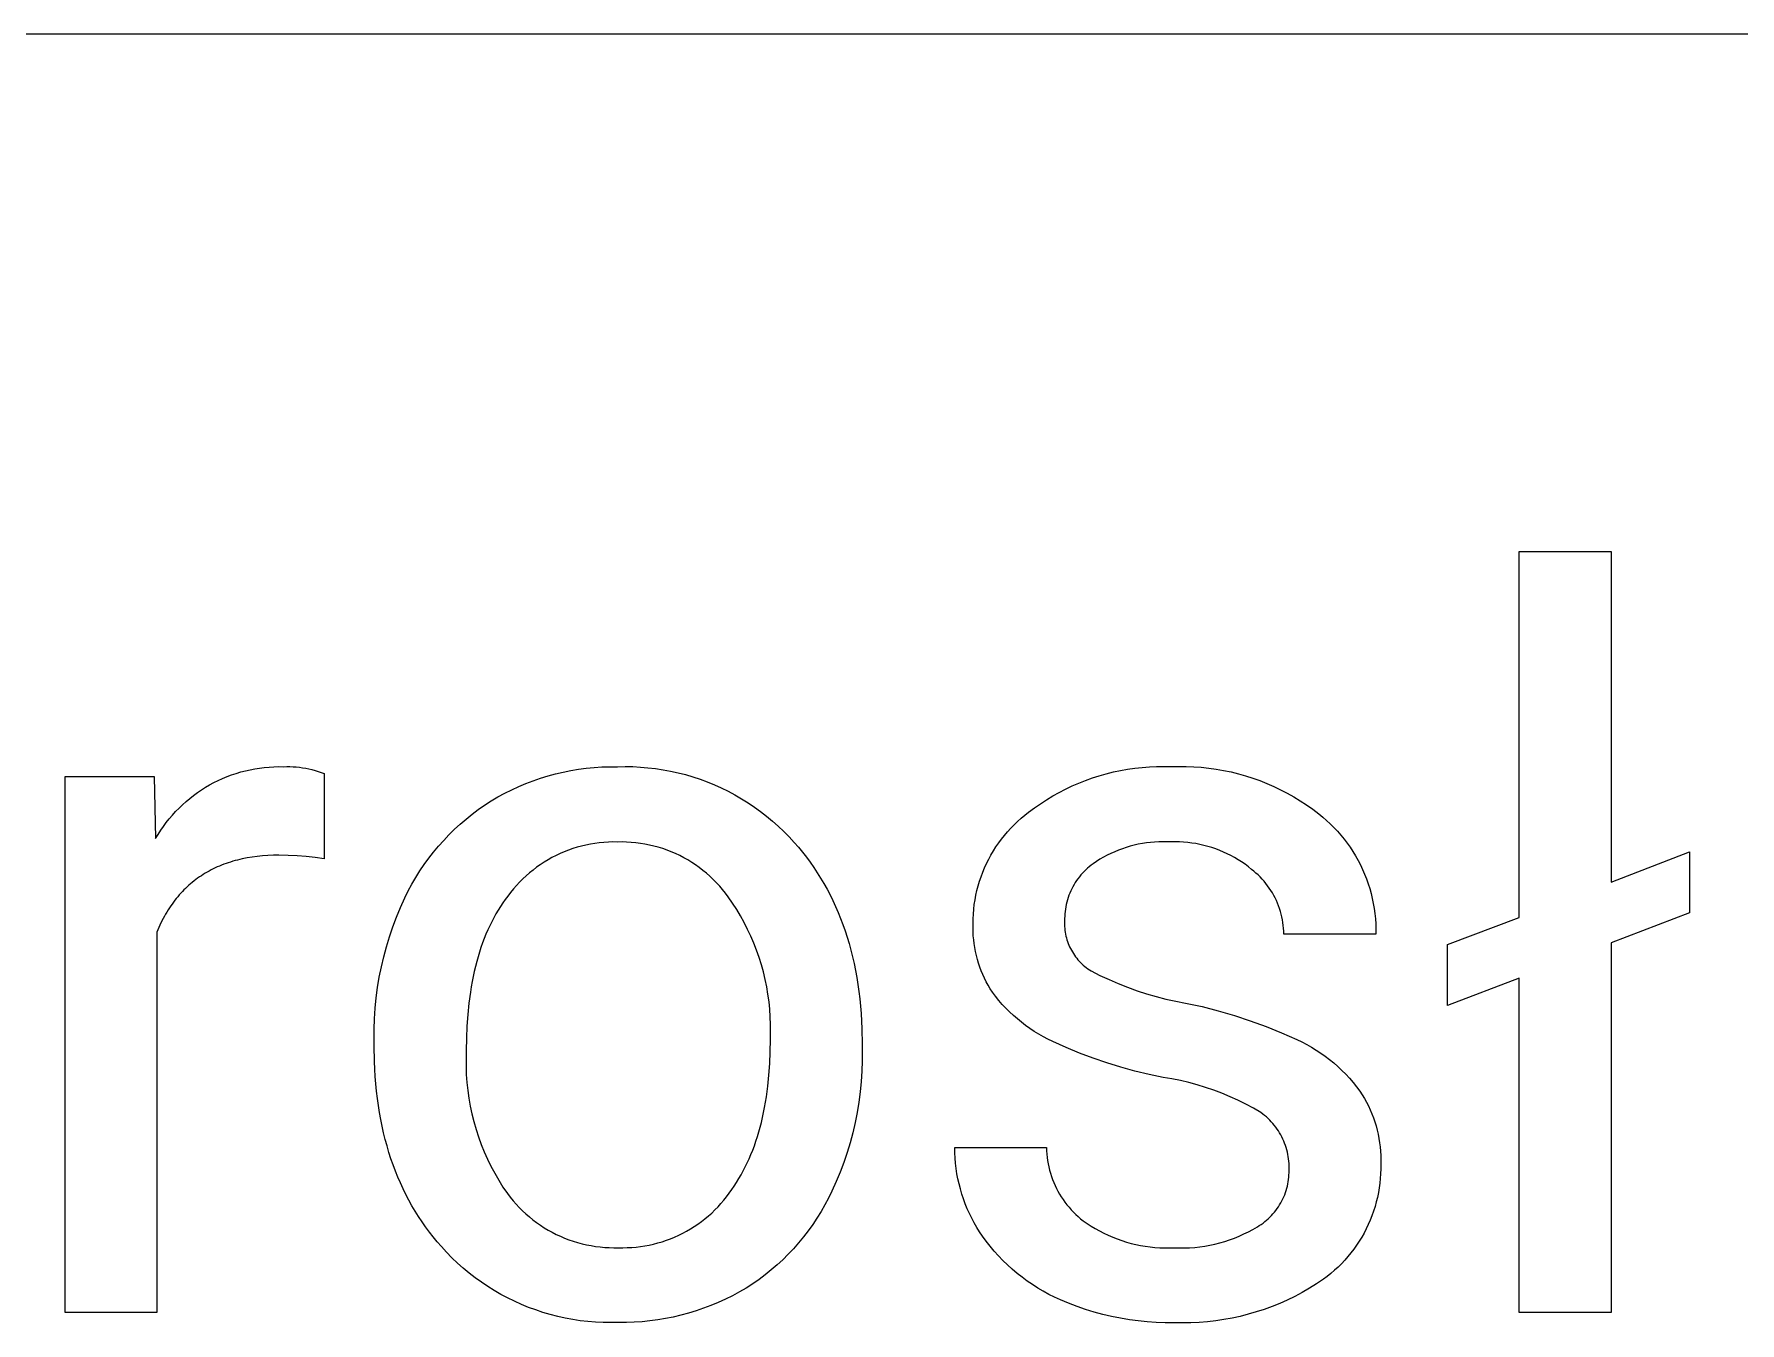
# Model space of a CAD drawing. Header units: millimetres. Extents: x -962 to 3068, y -237 to 2578.
# Drawn here: x 2042.8 to 2133.1, y 145 to 213.2 of the extents above; entities that cross this region are included whole.
import ezdxf

# ---------------------------------------------------------------- set-up
doc = ezdxf.new("R2010")
doc.units = ezdxf.units.MM
doc.header["$MEASUREMENT"] = 0
doc.layers.add('Domyślny', color=7, linetype='Continuous', true_color=0x000000)

msp = doc.modelspace()

# ---------------------------------------------------------------- linework, layer by layer
at = {"layer": 'Domyślny', "color": 18, "lineweight": 15, "true_color": 0x000000}
for p, q in [((3063.983, 213.221), (1544.746, 213.221)), ((2121.387, 166.494), (2121.387, 185.847)), ((2121.387, 185.847), (2126.258, 185.847)), ((2126.258, 185.847), (2126.258, 168.36)), ((2053.746, 174.184), (2053.993, 174.249)), ((2053.993, 174.249), (2054.241, 174.305)), ((2054.241, 174.305), (2054.491, 174.354)), ((2054.491, 174.354), (2054.743, 174.393)), ((2054.743, 174.393), (2054.995, 174.424)), ((2054.995, 174.424), (2055.249, 174.447)), ((2055.249, 174.447), (2055.503, 174.461)), ((2055.503, 174.461), (2055.758, 174.466)), ((2055.758, 174.466), (2056.012, 174.463)), ((2056.012, 174.463), (2056.181, 174.469)), ((2056.181, 174.469), (2056.35, 174.469)), ((2056.35, 174.469), (2056.519, 174.464)), ((2056.519, 174.464), (2056.687, 174.452)), ((2056.687, 174.452), (2056.855, 174.435)), ((2056.855, 174.435), (2057.023, 174.413)), ((2057.023, 174.413), (2057.189, 174.385)), ((2057.189, 174.385), (2057.354, 174.351)), ((2057.354, 174.351), (2057.519, 174.312)), ((2057.519, 174.312), (2057.682, 174.267)), ((2057.682, 174.267), (2057.843, 174.217)), ((2057.843, 174.217), (2058.002, 174.162)), ((2070.813, 174.181), (2071.217, 174.263)), ((2071.217, 174.263), (2071.625, 174.33)), ((2071.625, 174.33), (2072.034, 174.385)), ((2072.034, 174.385), (2072.445, 174.425)), ((2072.445, 174.425), (2072.857, 174.452)), ((2072.857, 174.452), (2073.269, 174.465)), ((2073.269, 174.465), (2073.682, 174.465)), ((2073.682, 174.465), (2074.086, 174.472)), ((2074.086, 174.472), (2074.491, 174.466)), ((2074.491, 174.466), (2074.895, 174.447)), ((2074.895, 174.447), (2075.298, 174.413)), ((2075.298, 174.413), (2075.7, 174.366)), ((2075.7, 174.366), (2076.099, 174.306)), ((2076.099, 174.306), (2076.497, 174.231)), ((2076.497, 174.231), (2076.892, 174.144)), ((2099.923, 174.185), (2100.299, 174.265)), ((2100.299, 174.265), (2100.678, 174.333)), ((2100.678, 174.333), (2101.059, 174.387)), ((2101.059, 174.387), (2101.442, 174.429)), ((2101.442, 174.429), (2101.826, 174.459)), ((2101.826, 174.459), (2102.211, 174.475)), ((2102.211, 174.475), (2102.596, 174.478)), ((2102.596, 174.478), (2102.98, 174.469)), ((2102.98, 174.469), (2103.379, 174.48)), ((2103.379, 174.48), (2103.778, 174.478)), ((2103.778, 174.478), (2104.176, 174.463)), ((2104.176, 174.463), (2104.574, 174.434)), ((2104.574, 174.434), (2104.971, 174.392)), ((2104.971, 174.392), (2105.366, 174.336)), ((2105.366, 174.336), (2105.758, 174.267)), ((2105.758, 174.267), (2106.149, 174.185)), ((2044.457, 145.582), (2044.457, 173.94)), ((2044.457, 173.94), (2049.168, 173.94)), ((2049.168, 173.94), (2049.248, 170.665)), ((2051.668, 173.238), (2051.884, 173.374)), ((2051.884, 173.374), (2052.104, 173.502)), ((2052.104, 173.502), (2052.328, 173.623)), ((2052.328, 173.623), (2052.556, 173.737)), ((2052.556, 173.737), (2052.788, 173.842)), ((2052.788, 173.842), (2053.023, 173.94)), ((2053.023, 173.94), (2053.261, 174.029)), ((2053.261, 174.029), (2053.503, 174.111)), ((2053.503, 174.111), (2053.746, 174.184)), ((2058.002, 174.162), (2058.16, 174.101)), ((2058.16, 174.101), (2058.16, 169.592)), ((2068.086, 173.244), (2068.461, 173.416)), ((2068.461, 173.416), (2068.842, 173.576)), ((2068.842, 173.576), (2069.228, 173.723)), ((2069.228, 173.723), (2069.618, 173.857)), ((2069.618, 173.857), (2070.013, 173.979)), ((2070.013, 173.979), (2070.411, 174.087)), ((2070.411, 174.087), (2070.813, 174.181)), ((2076.892, 174.144), (2077.284, 174.043)), ((2077.284, 174.043), (2077.672, 173.928)), ((2077.672, 173.928), (2078.055, 173.801)), ((2078.055, 173.801), (2078.435, 173.661)), ((2078.435, 173.661), (2078.809, 173.508)), ((2078.809, 173.508), (2079.178, 173.342)), ((2079.178, 173.342), (2079.541, 173.164)), ((2097.391, 173.28), (2097.739, 173.445)), ((2097.739, 173.445), (2098.092, 173.599)), ((2098.092, 173.599), (2098.45, 173.74)), ((2098.45, 173.74), (2098.812, 173.87)), ((2098.812, 173.87), (2099.179, 173.987)), ((2099.179, 173.987), (2099.549, 174.093)), ((2099.549, 174.093), (2099.923, 174.185)), ((2106.149, 174.185), (2106.536, 174.09)), ((2106.536, 174.09), (2106.92, 173.981)), ((2106.92, 173.981), (2107.299, 173.86)), ((2107.299, 173.86), (2107.675, 173.726)), ((2107.675, 173.726), (2108.046, 173.579)), ((2108.046, 173.579), (2108.411, 173.419)), ((2108.411, 173.419), (2108.771, 173.248)), ((2050.483, 172.278), (2050.667, 172.455)), ((2050.667, 172.455), (2050.856, 172.625)), ((2050.856, 172.625), (2051.051, 172.788)), ((2051.051, 172.788), (2051.252, 172.945)), ((2051.252, 172.945), (2051.458, 173.095)), ((2051.458, 173.095), (2051.668, 173.238)), ((2066.32, 172.196), (2066.655, 172.43)), ((2066.655, 172.43), (2066.999, 172.653)), ((2066.999, 172.653), (2067.355, 172.862)), ((2067.355, 172.862), (2067.717, 173.059)), ((2067.717, 173.059), (2068.086, 173.244)), ((2079.541, 173.164), (2079.898, 172.973)), ((2079.898, 172.973), (2080.248, 172.771)), ((2080.248, 172.771), (2080.591, 172.557)), ((2080.591, 172.557), (2080.927, 172.331)), ((2095.746, 172.284), (2096.061, 172.505)), ((2096.061, 172.505), (2096.384, 172.715)), ((2096.384, 172.715), (2096.713, 172.915)), ((2096.713, 172.915), (2097.049, 173.103)), ((2097.049, 173.103), (2097.391, 173.28)), ((2108.771, 173.248), (2109.125, 173.064)), ((2109.125, 173.064), (2109.473, 172.869)), ((2109.473, 172.869), (2109.814, 172.661)), ((2109.814, 172.661), (2110.147, 172.443)), ((2110.147, 172.443), (2110.473, 172.213)), ((2049.66, 171.309), (2049.811, 171.514)), ((2049.811, 171.514), (2049.969, 171.713)), ((2049.969, 171.713), (2050.134, 171.907)), ((2050.134, 171.907), (2050.305, 172.096)), ((2050.305, 172.096), (2050.483, 172.278)), ((2065.363, 171.428), (2065.673, 171.695)), ((2065.673, 171.695), (2065.992, 171.951)), ((2065.992, 171.951), (2066.32, 172.196)), ((2080.927, 172.331), (2081.255, 172.094)), ((2081.255, 172.094), (2081.574, 171.846)), ((2081.574, 171.846), (2081.885, 171.587)), ((2081.885, 171.587), (2082.187, 171.318)), ((2094.672, 171.393), (2094.855, 171.568)), ((2094.855, 171.568), (2095.044, 171.736)), ((2095.044, 171.736), (2095.238, 171.898)), ((2095.238, 171.898), (2095.438, 172.053)), ((2095.438, 172.053), (2095.746, 172.284)), ((2110.473, 172.213), (2110.791, 171.972)), ((2110.791, 171.972), (2111.001, 171.802)), ((2111.001, 171.802), (2111.205, 171.624)), ((2111.205, 171.624), (2111.402, 171.44)), ((2049.248, 170.665), (2049.378, 170.884)), ((2049.378, 170.884), (2049.515, 171.099)), ((2049.515, 171.099), (2049.66, 171.309)), ((2064.487, 170.568), (2064.769, 170.864)), ((2064.769, 170.864), (2065.061, 171.151)), ((2065.061, 171.151), (2065.363, 171.428)), ((2082.187, 171.318), (2082.48, 171.039)), ((2082.48, 171.039), (2082.763, 170.75)), ((2082.763, 170.75), (2083.036, 170.452)), ((2093.854, 170.431), (2094.004, 170.635)), ((2094.004, 170.635), (2094.161, 170.833)), ((2094.161, 170.833), (2094.325, 171.025)), ((2094.325, 171.025), (2094.495, 171.212)), ((2094.495, 171.212), (2094.672, 171.393)), ((2111.402, 171.44), (2111.594, 171.249)), ((2111.594, 171.249), (2111.778, 171.051)), ((2111.778, 171.051), (2111.956, 170.848)), ((2111.956, 170.848), (2112.126, 170.638)), ((2112.126, 170.638), (2112.29, 170.423)), ((2054.626, 169.716), (2054.355, 169.68)), ((2054.903, 169.744), (2054.626, 169.716)), ((2055.186, 169.764), (2054.903, 169.744)), ((2055.476, 169.776), (2055.186, 169.764)), ((2055.771, 169.78), (2055.476, 169.776)), ((2056.251, 169.773), (2055.771, 169.78)), ((2056.73, 169.751), (2056.251, 169.773)), ((2057.208, 169.713), (2056.73, 169.751)), ((2057.685, 169.66), (2057.208, 169.713)), ((2063.703, 169.624), (2063.954, 169.948)), ((2063.954, 169.948), (2064.215, 170.262)), ((2064.215, 170.262), (2064.487, 170.568)), ((2070.431, 169.764), (2070.217, 169.654)), ((2070.648, 169.866), (2070.431, 169.764)), ((2070.868, 169.961), (2070.648, 169.866)), ((2071.092, 170.049), (2070.868, 169.961)), ((2071.319, 170.128), (2071.092, 170.049)), ((2071.548, 170.2), (2071.319, 170.128)), ((2071.779, 170.263), (2071.548, 170.2)), ((2072.013, 170.319), (2071.779, 170.263)), ((2072.248, 170.366), (2072.013, 170.319)), ((2072.485, 170.406), (2072.248, 170.366)), ((2072.723, 170.437), (2072.485, 170.406)), ((2072.962, 170.46), (2072.723, 170.437)), ((2073.202, 170.474), (2072.962, 170.46)), ((2073.442, 170.481), (2073.202, 170.474)), ((2073.682, 170.479), (2073.442, 170.481)), ((2073.925, 170.482), (2073.682, 170.479)), ((2074.168, 170.476), (2073.925, 170.482)), ((2074.411, 170.462), (2074.168, 170.476)), ((2074.653, 170.439), (2074.411, 170.462)), ((2074.894, 170.408), (2074.653, 170.439)), ((2075.134, 170.369), (2074.894, 170.408)), ((2075.373, 170.321), (2075.134, 170.369)), ((2075.609, 170.265), (2075.373, 170.321)), ((2075.844, 170.201), (2075.609, 170.265)), ((2076.076, 170.129), (2075.844, 170.201)), ((2076.306, 170.048), (2076.076, 170.129)), ((2076.532, 169.96), (2076.306, 170.048)), ((2076.756, 169.864), (2076.532, 169.96)), ((2076.975, 169.76), (2076.756, 169.864)), ((2077.192, 169.648), (2076.975, 169.76)), ((2083.036, 170.452), (2083.257, 170.199)), ((2083.257, 170.199), (2083.47, 169.941)), ((2083.47, 169.941), (2083.677, 169.677)), ((2093.327, 169.569), (2093.447, 169.791)), ((2093.447, 169.791), (2093.575, 170.009)), ((2093.575, 170.009), (2093.711, 170.222)), ((2093.711, 170.222), (2093.854, 170.431)), ((2099.596, 169.778), (2099.403, 169.675)), ((2099.793, 169.874), (2099.596, 169.778)), ((2099.992, 169.964), (2099.793, 169.874)), ((2100.194, 170.047), (2099.992, 169.964)), ((2100.399, 170.123), (2100.194, 170.047)), ((2100.607, 170.193), (2100.399, 170.123)), ((2100.816, 170.255), (2100.607, 170.193)), ((2101.028, 170.31), (2100.816, 170.255)), ((2101.241, 170.358), (2101.028, 170.31)), ((2101.456, 170.399), (2101.241, 170.358)), ((2101.672, 170.433), (2101.456, 170.399)), ((2101.889, 170.46), (2101.672, 170.433)), ((2102.107, 170.479), (2101.889, 170.46)), ((2102.325, 170.491), (2102.107, 170.479)), ((2102.543, 170.496), (2102.325, 170.491)), ((2102.762, 170.493), (2102.543, 170.496)), ((2102.98, 170.483), (2102.762, 170.493)), ((2103.199, 170.487), (2102.98, 170.483)), ((2103.418, 170.483), (2103.199, 170.487)), ((2103.637, 170.472), (2103.418, 170.483)), ((2103.855, 170.453), (2103.637, 170.472)), ((2104.072, 170.427), (2103.855, 170.453)), ((2104.288, 170.393), (2104.072, 170.427)), ((2104.503, 170.352), (2104.288, 170.393)), ((2104.716, 170.303), (2104.503, 170.352)), ((2104.928, 170.247), (2104.716, 170.303)), ((2105.137, 170.184), (2104.928, 170.247)), ((2105.344, 170.113), (2105.137, 170.184)), ((2105.549, 170.035), (2105.344, 170.113)), ((2105.75, 169.951), (2105.549, 170.035)), ((2105.949, 169.859), (2105.75, 169.951)), ((2106.145, 169.761), (2105.949, 169.859)), ((2106.336, 169.655), (2106.145, 169.761)), ((2112.29, 170.423), (2112.446, 170.202)), ((2112.446, 170.202), (2112.594, 169.976)), ((2112.594, 169.976), (2112.734, 169.745)), ((2112.734, 169.745), (2112.867, 169.509)), ((2126.258, 168.36), (2130.405, 169.957)), ((2130.405, 169.957), (2130.405, 166.736)), ((2051.868, 168.825), (2051.767, 168.763)), ((2051.972, 168.886), (2051.868, 168.825)), ((2052.077, 168.945), (2051.972, 168.886)), ((2052.183, 169.001), (2052.077, 168.945)), ((2052.291, 169.056), (2052.183, 169.001)), ((2052.4, 169.108), (2052.291, 169.056)), ((2052.511, 169.159), (2052.4, 169.108)), ((2052.624, 169.208), (2052.511, 169.159)), ((2052.738, 169.254), (2052.624, 169.208)), ((2052.853, 169.299), (2052.738, 169.254)), ((2052.97, 169.342), (2052.853, 169.299)), ((2053.088, 169.382), (2052.97, 169.342)), ((2053.208, 169.421), (2053.088, 169.382)), ((2053.33, 169.458), (2053.208, 169.421)), ((2053.452, 169.493), (2053.33, 169.458)), ((2053.577, 169.525), (2053.452, 169.493)), ((2053.703, 169.556), (2053.577, 169.525)), ((2053.83, 169.585), (2053.703, 169.556)), ((2054.089, 169.637), (2053.83, 169.585)), ((2054.355, 169.68), (2054.089, 169.637)), ((2058.16, 169.592), (2057.685, 169.66)), ((2063.016, 168.607), (2063.234, 168.954)), ((2063.234, 168.954), (2063.463, 169.293)), ((2063.463, 169.293), (2063.703, 169.624)), ((2069.027, 168.847), (2068.846, 168.689)), ((2069.214, 168.998), (2069.027, 168.847)), ((2069.405, 169.143), (2069.214, 168.998)), ((2069.601, 169.281), (2069.405, 169.143)), ((2069.802, 169.413), (2069.601, 169.281)), ((2070.008, 169.537), (2069.802, 169.413)), ((2070.217, 169.654), (2070.008, 169.537)), ((2077.404, 169.529), (2077.192, 169.648)), ((2077.611, 169.403), (2077.404, 169.529)), ((2077.815, 169.269), (2077.611, 169.403)), ((2078.013, 169.129), (2077.815, 169.269)), ((2078.207, 168.981), (2078.013, 169.129)), ((2078.395, 168.827), (2078.207, 168.981)), ((2078.578, 168.667), (2078.395, 168.827)), ((2083.677, 169.677), (2083.877, 169.409)), ((2083.877, 169.409), (2084.069, 169.135)), ((2084.069, 169.135), (2084.255, 168.856)), ((2084.255, 168.856), (2084.434, 168.572)), ((2092.923, 168.642), (2093.012, 168.879)), ((2093.012, 168.879), (2093.109, 169.112)), ((2093.109, 169.112), (2093.214, 169.342)), ((2093.214, 169.342), (2093.327, 169.569)), ((2098.287, 168.829), (2098.204, 168.735)), ((2098.373, 168.92), (2098.287, 168.829)), ((2098.462, 169.008), (2098.373, 168.92)), ((2098.554, 169.093), (2098.462, 169.008)), ((2098.649, 169.175), (2098.554, 169.093)), ((2098.747, 169.254), (2098.649, 169.175)), ((2098.847, 169.329), (2098.747, 169.254)), ((2099.029, 169.45), (2098.847, 169.329)), ((2099.214, 169.566), (2099.029, 169.45)), ((2099.403, 169.675), (2099.214, 169.566)), ((2106.524, 169.544), (2106.336, 169.655)), ((2106.709, 169.425), (2106.524, 169.544)), ((2106.888, 169.301), (2106.709, 169.425)), ((2107.064, 169.17), (2106.888, 169.301)), ((2107.235, 169.033), (2107.064, 169.17)), ((2107.354, 168.938), (2107.235, 169.033)), ((2107.469, 168.839), (2107.354, 168.938)), ((2107.581, 168.736), (2107.469, 168.839)), ((2112.867, 169.509), (2112.991, 169.269)), ((2112.991, 169.269), (2113.107, 169.025)), ((2113.107, 169.025), (2113.214, 168.777)), ((2050.745, 167.944), (2050.661, 167.857)), ((2050.83, 168.028), (2050.745, 167.944)), ((2050.917, 168.111), (2050.83, 168.028)), ((2051.006, 168.191), (2050.917, 168.111)), ((2051.095, 168.269), (2051.006, 168.191)), ((2051.187, 168.346), (2051.095, 168.269)), ((2051.28, 168.42), (2051.187, 168.346)), ((2051.374, 168.493), (2051.28, 168.42)), ((2051.47, 168.563), (2051.374, 168.493)), ((2051.567, 168.632), (2051.47, 168.563)), ((2051.666, 168.698), (2051.567, 168.632)), ((2051.767, 168.763), (2051.666, 168.698)), ((2062.436, 167.526), (2062.617, 167.893)), ((2062.617, 167.893), (2062.811, 168.253)), ((2062.811, 168.253), (2063.016, 168.607)), ((2068.18, 167.998), (2068.029, 167.812)), ((2068.338, 168.179), (2068.18, 167.998)), ((2068.501, 168.355), (2068.338, 168.179)), ((2068.671, 168.525), (2068.501, 168.355)), ((2068.846, 168.689), (2068.671, 168.525)), ((2078.755, 168.5), (2078.578, 168.667)), ((2078.926, 168.327), (2078.755, 168.5)), ((2079.091, 168.149), (2078.926, 168.327)), ((2079.249, 167.965), (2079.091, 168.149)), ((2079.401, 167.775), (2079.249, 167.965)), ((2084.434, 168.572), (2084.606, 168.283)), ((2084.606, 168.283), (2084.771, 167.988)), ((2084.771, 167.988), (2084.929, 167.689)), ((2092.65, 167.669), (2092.706, 167.915)), ((2092.706, 167.915), (2092.77, 168.16)), ((2092.77, 168.16), (2092.842, 168.402)), ((2092.842, 168.402), (2092.923, 168.642)), ((2097.669, 167.891), (2097.619, 167.776)), ((2097.723, 168.004), (2097.669, 167.891)), ((2097.78, 168.116), (2097.723, 168.004)), ((2097.842, 168.225), (2097.78, 168.116)), ((2097.907, 168.332), (2097.842, 168.225)), ((2097.976, 168.436), (2097.907, 168.332)), ((2098.049, 168.538), (2097.976, 168.436)), ((2098.125, 168.638), (2098.049, 168.538)), ((2098.204, 168.735), (2098.125, 168.638)), ((2107.69, 168.629), (2107.581, 168.736)), ((2107.794, 168.519), (2107.69, 168.629)), ((2107.895, 168.405), (2107.794, 168.519)), ((2107.991, 168.287), (2107.895, 168.405)), ((2108.084, 168.166), (2107.991, 168.287)), ((2108.172, 168.042), (2108.084, 168.166)), ((2108.256, 167.915), (2108.172, 168.042)), ((2108.335, 167.786), (2108.256, 167.915)), ((2113.214, 168.777), (2113.313, 168.525)), ((2113.313, 168.525), (2113.403, 168.27)), ((2113.403, 168.27), (2113.485, 168.012)), ((2113.485, 168.012), (2113.557, 167.752)), ((2049.975, 166.991), (2049.906, 166.885)), ((2050.045, 167.095), (2049.975, 166.991)), ((2050.117, 167.197), (2050.045, 167.095)), ((2050.19, 167.298), (2050.117, 167.197)), ((2050.265, 167.396), (2050.19, 167.298)), ((2050.341, 167.492), (2050.265, 167.396)), ((2050.419, 167.586), (2050.341, 167.492)), ((2050.498, 167.679), (2050.419, 167.586)), ((2050.579, 167.769), (2050.498, 167.679)), ((2050.661, 167.857), (2050.579, 167.769)), ((2061.994, 166.512), (2062.207, 167.023)), ((2062.207, 167.023), (2062.436, 167.526)), ((2067.492, 167.066), (2067.37, 166.872)), ((2067.619, 167.256), (2067.492, 167.066)), ((2067.749, 167.44), (2067.619, 167.256)), ((2067.884, 167.62), (2067.749, 167.44)), ((2068.029, 167.812), (2067.884, 167.62)), ((2079.547, 167.58), (2079.401, 167.775)), ((2079.774, 167.249), (2079.547, 167.58)), ((2079.991, 166.912), (2079.774, 167.249)), ((2084.929, 167.689), (2085.08, 167.384)), ((2085.08, 167.384), (2085.224, 167.074)), ((2085.224, 167.074), (2085.361, 166.758)), ((2092.536, 166.919), (2092.565, 167.17)), ((2092.565, 167.17), (2092.603, 167.42)), ((2092.603, 167.42), (2092.65, 167.669)), ((2097.405, 167.057), (2097.384, 166.933)), ((2097.43, 167.18), (2097.405, 167.057)), ((2097.46, 167.301), (2097.43, 167.18)), ((2097.493, 167.422), (2097.46, 167.301)), ((2097.531, 167.542), (2097.493, 167.422)), ((2097.573, 167.66), (2097.531, 167.542)), ((2097.619, 167.776), (2097.573, 167.66)), ((2108.41, 167.653), (2108.335, 167.786)), ((2108.48, 167.518), (2108.41, 167.653)), ((2108.546, 167.381), (2108.48, 167.518)), ((2108.607, 167.241), (2108.546, 167.381)), ((2108.662, 167.1), (2108.607, 167.241)), ((2108.713, 166.956), (2108.662, 167.1)), ((2113.557, 167.752), (2113.621, 167.489)), ((2113.621, 167.489), (2113.676, 167.225)), ((2113.676, 167.225), (2113.721, 166.958)), ((2049.526, 166.205), (2049.411, 165.963)), ((2049.646, 166.44), (2049.526, 166.205)), ((2049.709, 166.554), (2049.646, 166.44)), ((2049.773, 166.666), (2049.709, 166.554)), ((2049.839, 166.776), (2049.773, 166.666)), ((2049.906, 166.885), (2049.839, 166.776)), ((2061.799, 165.995), (2061.994, 166.512)), ((2067.028, 166.259), (2066.923, 166.045)), ((2067.138, 166.468), (2067.028, 166.259)), ((2067.252, 166.672), (2067.138, 166.468)), ((2067.37, 166.872), (2067.252, 166.672)), ((2080.196, 166.567), (2079.991, 166.912)), ((2080.39, 166.215), (2080.196, 166.567)), ((2080.571, 165.858), (2080.39, 166.215)), ((2085.361, 166.758), (2085.491, 166.438)), ((2085.491, 166.438), (2085.614, 166.112)), ((2085.614, 166.112), (2085.73, 165.782)), ((2092.496, 165.949), (2092.499, 166.161)), ((2092.499, 166.161), (2092.502, 166.414)), ((2092.502, 166.414), (2092.515, 166.667)), ((2092.515, 166.667), (2092.536, 166.919)), ((2097.344, 166.309), (2097.34, 166.208)), ((2097.34, 166.208), (2097.34, 166.106)), ((2097.34, 166.106), (2097.344, 166.005)), ((2097.347, 166.559), (2097.343, 166.434)), ((2097.343, 166.434), (2097.344, 166.309)), ((2097.355, 166.685), (2097.347, 166.559)), ((2097.367, 166.809), (2097.355, 166.685)), ((2097.384, 166.933), (2097.367, 166.809)), ((2108.759, 166.811), (2108.713, 166.956)), ((2108.8, 166.664), (2108.759, 166.811)), ((2108.835, 166.517), (2108.8, 166.664)), ((2108.866, 166.367), (2108.835, 166.517)), ((2108.891, 166.217), (2108.866, 166.367)), ((2108.911, 166.067), (2108.891, 166.217)), ((2113.721, 166.958), (2113.758, 166.69)), ((2113.758, 166.69), (2113.785, 166.421)), ((2113.785, 166.421), (2113.803, 166.152)), ((2113.803, 166.152), (2113.811, 165.881)), ((2117.602, 165.058), (2121.387, 166.494)), ((2130.405, 166.736), (2126.258, 165.139)), ((2049.411, 165.963), (2049.302, 165.713)), ((2049.302, 165.713), (2049.302, 145.582)), ((2061.459, 164.942), (2061.62, 165.471)), ((2061.62, 165.471), (2061.799, 165.995)), ((2066.633, 165.374), (2066.545, 165.14)), ((2066.726, 165.602), (2066.633, 165.374)), ((2066.822, 165.826), (2066.726, 165.602)), ((2066.923, 166.045), (2066.822, 165.826)), ((2080.741, 165.494), (2080.571, 165.858)), ((2080.899, 165.125), (2080.741, 165.494)), ((2085.73, 165.782), (2085.839, 165.446)), ((2085.839, 165.446), (2085.942, 165.104)), ((2092.501, 165.737), (2092.496, 165.949)), ((2092.512, 165.525), (2092.501, 165.737)), ((2092.531, 165.313), (2092.512, 165.525)), ((2092.557, 165.102), (2092.531, 165.313)), ((2097.344, 166.005), (2097.35, 165.904)), ((2097.35, 165.904), (2097.361, 165.804)), ((2097.361, 165.804), (2097.375, 165.703)), ((2097.375, 165.703), (2097.392, 165.603)), ((2097.392, 165.603), (2097.413, 165.504)), ((2097.413, 165.504), (2097.438, 165.406)), ((2097.438, 165.406), (2097.465, 165.309)), ((2097.465, 165.309), (2097.496, 165.212)), ((2097.496, 165.212), (2097.531, 165.117)), ((2108.926, 165.915), (2108.911, 166.067)), ((2108.935, 165.763), (2108.926, 165.915)), ((2108.939, 165.611), (2108.935, 165.763)), ((2113.811, 165.611), (2108.939, 165.611)), ((2113.811, 165.881), (2113.811, 165.611)), ((2061.19, 163.869), (2061.316, 164.408)), ((2061.316, 164.408), (2061.459, 164.942)), ((2066.306, 164.411), (2066.235, 164.158)), ((2066.382, 164.659), (2066.306, 164.411)), ((2066.461, 164.902), (2066.382, 164.659)), ((2066.545, 165.14), (2066.461, 164.902)), ((2081.044, 164.751), (2080.899, 165.125)), ((2081.176, 164.372), (2081.044, 164.751)), ((2081.296, 163.989), (2081.176, 164.372)), ((2085.942, 165.104), (2086.037, 164.758)), ((2086.037, 164.758), (2086.125, 164.406)), ((2086.125, 164.406), (2086.206, 164.05)), ((2092.59, 164.892), (2092.557, 165.102)), ((2092.63, 164.684), (2092.59, 164.892)), ((2092.677, 164.477), (2092.63, 164.684)), ((2092.731, 164.271), (2092.677, 164.477)), ((2092.792, 164.068), (2092.731, 164.271)), ((2097.531, 165.117), (2097.568, 165.023)), ((2097.568, 165.023), (2097.609, 164.93)), ((2097.609, 164.93), (2097.653, 164.839)), ((2097.653, 164.839), (2097.701, 164.75)), ((2097.701, 164.75), (2097.751, 164.662)), ((2097.751, 164.662), (2097.804, 164.576)), ((2097.804, 164.576), (2097.861, 164.492)), ((2097.861, 164.492), (2097.92, 164.41)), ((2097.92, 164.41), (2097.982, 164.33)), ((2097.982, 164.33), (2098.047, 164.252)), ((2117.602, 161.837), (2117.602, 165.058)), ((2126.258, 165.139), (2126.258, 145.585)), ((2061.082, 163.327), (2061.19, 163.869)), ((2066.048, 163.369), (2065.994, 163.097)), ((2066.106, 163.637), (2066.048, 163.369)), ((2066.169, 163.9), (2066.106, 163.637)), ((2066.235, 164.158), (2066.169, 163.9)), ((2081.403, 163.603), (2081.296, 163.989)), ((2081.497, 163.213), (2081.403, 163.603)), ((2086.206, 164.05), (2086.28, 163.688)), ((2086.28, 163.688), (2086.347, 163.32)), ((2092.86, 163.867), (2092.792, 164.068)), ((2092.935, 163.668), (2092.86, 163.867)), ((2093.016, 163.472), (2092.935, 163.668)), ((2093.104, 163.278), (2093.016, 163.472)), ((2098.047, 164.252), (2098.114, 164.176)), ((2098.114, 164.176), (2098.184, 164.103)), ((2098.184, 164.103), (2098.257, 164.032)), ((2098.257, 164.032), (2098.332, 163.964)), ((2098.332, 163.964), (2098.409, 163.899)), ((2098.409, 163.899), (2098.489, 163.836)), ((2098.489, 163.836), (2098.57, 163.776)), ((2098.57, 163.776), (2098.654, 163.719)), ((2098.654, 163.719), (2098.74, 163.665)), ((2098.74, 163.665), (2099.213, 163.425)), ((2099.213, 163.425), (2099.694, 163.199)), ((2060.919, 162.232), (2060.992, 162.781)), ((2060.992, 162.781), (2061.082, 163.327)), ((2065.899, 162.537), (2065.822, 161.958)), ((2065.944, 162.82), (2065.899, 162.537)), ((2065.994, 163.097), (2065.944, 162.82)), ((2081.578, 162.82), (2081.497, 163.213)), ((2081.646, 162.424), (2081.578, 162.82)), ((2086.347, 163.32), (2086.407, 162.948)), ((2086.407, 162.948), (2086.46, 162.571)), ((2086.46, 162.571), (2086.506, 162.188)), ((2093.198, 163.088), (2093.104, 163.278)), ((2093.299, 162.901), (2093.198, 163.088)), ((2093.406, 162.718), (2093.299, 162.901)), ((2093.519, 162.538), (2093.406, 162.718)), ((2093.688, 162.317), (2093.519, 162.538)), ((2099.694, 163.199), (2100.181, 162.989)), ((2100.181, 162.989), (2100.675, 162.794)), ((2100.675, 162.794), (2101.175, 162.615)), ((2101.175, 162.615), (2101.68, 162.452)), ((2121.387, 163.273), (2117.602, 161.837)), ((2121.387, 145.585), (2121.387, 163.273)), ((2060.829, 161.13), (2060.865, 161.682)), ((2060.865, 161.682), (2060.919, 162.232)), ((2065.822, 161.958), (2065.761, 161.36)), ((2081.701, 162.027), (2081.646, 162.424)), ((2081.742, 161.628), (2081.701, 162.027)), ((2081.77, 161.227), (2081.742, 161.628)), ((2086.506, 162.188), (2086.544, 161.8)), ((2086.544, 161.8), (2086.576, 161.407)), ((2093.864, 162.101), (2093.688, 162.317)), ((2094.047, 161.892), (2093.864, 162.101)), ((2094.237, 161.689), (2094.047, 161.892)), ((2094.433, 161.492), (2094.237, 161.689)), ((2101.68, 162.452), (2102.191, 162.305)), ((2102.191, 162.305), (2102.705, 162.174)), ((2102.705, 162.174), (2103.224, 162.059)), ((2103.224, 162.059), (2103.745, 161.961)), ((2103.745, 161.961), (2104.612, 161.769)), ((2104.612, 161.769), (2105.472, 161.549)), ((2060.811, 160.577), (2060.829, 161.13)), ((2065.718, 160.742), (2065.692, 160.104)), ((2065.761, 161.36), (2065.718, 160.742)), ((2081.785, 160.826), (2081.77, 161.227)), ((2081.787, 160.425), (2081.785, 160.826)), ((2086.576, 161.407), (2086.601, 161.009)), ((2086.601, 161.009), (2086.619, 160.605)), ((2094.636, 161.302), (2094.433, 161.492)), ((2094.845, 161.118), (2094.636, 161.302)), ((2095.06, 160.942), (2094.845, 161.118)), ((2095.281, 160.773), (2095.06, 160.942)), ((2095.508, 160.611), (2095.281, 160.773)), ((2105.472, 161.549), (2106.324, 161.3)), ((2106.324, 161.3), (2107.168, 161.024)), ((2107.168, 161.024), (2108.002, 160.719)), ((2108.002, 160.719), (2108.825, 160.387)), ((2060.812, 160.024), (2060.811, 160.577)), ((2060.812, 159.689), (2060.812, 160.024)), ((2065.692, 160.104), (2065.683, 159.447)), ((2081.766, 159.381), (2081.775, 160.024)), ((2081.775, 160.024), (2081.787, 160.425)), ((2086.619, 160.605), (2086.633, 159.783)), ((2086.633, 159.783), (2086.633, 159.447)), ((2095.739, 160.457), (2095.508, 160.611)), ((2095.976, 160.311), (2095.739, 160.457)), ((2096.217, 160.173), (2095.976, 160.311)), ((2096.463, 160.043), (2096.217, 160.173)), ((2096.713, 159.921), (2096.463, 160.043)), ((2097.416, 159.604), (2096.713, 159.921)), ((2108.825, 160.387), (2109.637, 160.028)), ((2109.637, 160.028), (2109.899, 159.903)), ((2109.899, 159.903), (2110.156, 159.77)), ((2110.156, 159.77), (2110.409, 159.627)), ((2060.825, 158.871), (2060.812, 159.689)), ((2060.843, 158.47), (2060.825, 158.871)), ((2065.683, 159.447), (2065.669, 159.025)), ((2065.669, 159.025), (2065.67, 158.603)), ((2081.741, 158.757), (2081.766, 159.381)), ((2086.633, 158.899), (2086.615, 158.351)), ((2086.633, 159.447), (2086.633, 158.899)), ((2098.128, 159.309), (2097.416, 159.604)), ((2098.849, 159.038), (2098.128, 159.309)), ((2099.579, 158.789), (2098.849, 159.038)), ((2110.409, 159.627), (2110.656, 159.476)), ((2110.656, 159.476), (2110.898, 159.316)), ((2110.898, 159.316), (2111.134, 159.149)), ((2111.134, 159.149), (2111.365, 158.973)), ((2111.365, 158.973), (2111.589, 158.789)), ((2060.867, 158.074), (2060.843, 158.47)), ((2060.898, 157.684), (2060.867, 158.074)), ((2065.67, 158.603), (2065.686, 158.181)), ((2065.686, 158.181), (2065.716, 157.76)), ((2081.639, 157.563), (2081.698, 158.151)), ((2081.698, 158.151), (2081.741, 158.757)), ((2086.615, 158.351), (2086.579, 157.804)), ((2100.316, 158.563), (2099.579, 158.789)), ((2101.06, 158.361), (2100.316, 158.563)), ((2101.809, 158.183), (2101.06, 158.361)), ((2102.564, 158.028), (2101.809, 158.183)), ((2103.019, 157.951), (2102.564, 158.028)), ((2103.47, 157.859), (2103.019, 157.951)), ((2111.589, 158.789), (2111.807, 158.598)), ((2111.807, 158.598), (2112.019, 158.399)), ((2112.019, 158.399), (2112.223, 158.193)), ((2112.223, 158.193), (2112.42, 157.981)), ((2112.42, 157.981), (2112.609, 157.761)), ((2060.936, 157.298), (2060.898, 157.684)), ((2060.981, 156.918), (2060.936, 157.298)), ((2065.716, 157.76), (2065.761, 157.341)), ((2065.761, 157.341), (2065.82, 156.923)), ((2081.562, 156.993), (2081.639, 157.563)), ((2086.525, 157.258), (2086.453, 156.715)), ((2086.579, 157.804), (2086.525, 157.258)), ((2103.918, 157.753), (2103.47, 157.859)), ((2104.363, 157.632), (2103.918, 157.753)), ((2104.803, 157.497), (2104.363, 157.632)), ((2105.239, 157.347), (2104.803, 157.497)), ((2105.669, 157.184), (2105.239, 157.347)), ((2106.095, 157.007), (2105.669, 157.184)), ((2112.609, 157.761), (2112.791, 157.536)), ((2112.791, 157.536), (2112.965, 157.304)), ((2112.965, 157.304), (2113.088, 157.113)), ((2113.088, 157.113), (2113.205, 156.918)), ((2061.033, 156.543), (2060.981, 156.918)), ((2061.092, 156.173), (2061.033, 156.543)), ((2061.158, 155.808), (2061.092, 156.173)), ((2065.82, 156.923), (2065.894, 156.507)), ((2065.894, 156.507), (2065.982, 156.094)), ((2081.358, 155.907), (2081.416, 156.171)), ((2081.416, 156.171), (2081.469, 156.441)), ((2081.469, 156.441), (2081.518, 156.714)), ((2081.518, 156.714), (2081.562, 156.993)), ((2086.364, 156.174), (2086.256, 155.637)), ((2086.453, 156.715), (2086.364, 156.174)), ((2106.514, 156.816), (2106.095, 157.007)), ((2106.927, 156.611), (2106.514, 156.816)), ((2107.333, 156.394), (2106.927, 156.611)), ((2107.731, 156.163), (2107.333, 156.394)), ((2107.829, 156.09), (2107.731, 156.163)), ((2113.205, 156.918), (2113.314, 156.719)), ((2113.314, 156.719), (2113.416, 156.517)), ((2113.416, 156.517), (2113.512, 156.311)), ((2113.512, 156.311), (2113.6, 156.102)), ((2061.231, 155.448), (2061.158, 155.808)), ((2061.311, 155.094), (2061.231, 155.448)), ((2065.982, 156.094), (2066.084, 155.685)), ((2066.084, 155.685), (2066.201, 155.279)), ((2066.201, 155.279), (2066.331, 154.878)), ((2081.161, 155.139), (2081.231, 155.391)), ((2081.231, 155.391), (2081.297, 155.646)), ((2081.297, 155.646), (2081.358, 155.907)), ((2086.256, 155.637), (2086.132, 155.103)), ((2107.925, 156.014), (2107.829, 156.09)), ((2108.018, 155.934), (2107.925, 156.014)), ((2108.108, 155.851), (2108.018, 155.934)), ((2108.195, 155.766), (2108.108, 155.851)), ((2108.279, 155.677), (2108.195, 155.766)), ((2108.361, 155.586), (2108.279, 155.677)), ((2108.439, 155.492), (2108.361, 155.586)), ((2108.513, 155.395), (2108.439, 155.492)), ((2108.585, 155.295), (2108.513, 155.395)), ((2108.653, 155.194), (2108.585, 155.295)), ((2113.6, 156.102), (2113.681, 155.89)), ((2113.681, 155.89), (2113.754, 155.675)), ((2113.754, 155.675), (2113.82, 155.458)), ((2113.82, 155.458), (2113.878, 155.239)), ((2061.397, 154.744), (2061.311, 155.094)), ((2061.491, 154.4), (2061.397, 154.744)), ((2061.592, 154.061), (2061.491, 154.4)), ((2066.331, 154.878), (2066.475, 154.481)), ((2066.475, 154.481), (2066.634, 154.09)), ((2080.838, 154.179), (2080.925, 154.412)), ((2080.925, 154.412), (2081.008, 154.65)), ((2081.008, 154.65), (2081.087, 154.893)), ((2081.087, 154.893), (2081.161, 155.139)), ((2085.989, 154.573), (2085.83, 154.049)), ((2086.132, 155.103), (2085.989, 154.573)), ((2108.717, 155.09), (2108.653, 155.194)), ((2108.778, 154.984), (2108.717, 155.09)), ((2108.835, 154.876), (2108.778, 154.984)), ((2108.889, 154.766), (2108.835, 154.876)), ((2108.939, 154.654), (2108.889, 154.766)), ((2108.984, 154.541), (2108.939, 154.654)), ((2109.026, 154.426), (2108.984, 154.541)), ((2109.065, 154.31), (2109.026, 154.426)), ((2113.878, 155.239), (2113.929, 155.017)), ((2113.929, 155.017), (2113.972, 154.795)), ((2113.972, 154.795), (2114.007, 154.57)), ((2114.007, 154.57), (2114.035, 154.345)), ((2114.035, 154.345), (2114.054, 154.119)), ((2061.699, 153.726), (2061.592, 154.061)), ((2061.814, 153.398), (2061.699, 153.726)), ((2066.634, 154.09), (2066.805, 153.704)), ((2066.805, 153.704), (2066.99, 153.325)), ((2080.448, 153.29), (2080.552, 153.505)), ((2080.552, 153.505), (2080.651, 153.726)), ((2080.651, 153.726), (2080.747, 153.95)), ((2080.747, 153.95), (2080.838, 154.179)), ((2085.653, 153.53), (2085.459, 153.017)), ((2085.83, 154.049), (2085.653, 153.53)), ((2091.537, 154.034), (2091.533, 154.311)), ((2091.533, 154.311), (2096.378, 154.311)), ((2091.551, 153.758), (2091.537, 154.034)), ((2091.573, 153.482), (2091.551, 153.758)), ((2091.606, 153.207), (2091.573, 153.482)), ((2096.378, 154.311), (2096.384, 154.139)), ((2096.384, 154.139), (2096.396, 153.967)), ((2096.396, 153.967), (2096.414, 153.796)), ((2096.414, 153.796), (2096.437, 153.626)), ((2096.437, 153.626), (2096.467, 153.456)), ((2096.467, 153.456), (2096.503, 153.288)), ((2109.099, 154.192), (2109.065, 154.31)), ((2109.129, 154.074), (2109.099, 154.192)), ((2109.155, 153.954), (2109.129, 154.074)), ((2109.177, 153.834), (2109.155, 153.954)), ((2109.194, 153.713), (2109.177, 153.834)), ((2109.208, 153.592), (2109.194, 153.713)), ((2109.218, 153.47), (2109.208, 153.592)), ((2109.223, 153.348), (2109.218, 153.47)), ((2114.054, 154.119), (2114.066, 153.892)), ((2114.066, 153.892), (2114.07, 153.665)), ((2114.07, 153.665), (2114.066, 153.439)), ((2114.066, 153.439), (2114.067, 153.186)), ((2061.935, 153.074), (2061.814, 153.398)), ((2062.064, 152.755), (2061.935, 153.074)), ((2062.199, 152.441), (2062.064, 152.755)), ((2066.99, 153.325), (2067.188, 152.952)), ((2067.188, 152.952), (2067.399, 152.586)), ((2067.399, 152.586), (2067.622, 152.228)), ((2079.989, 152.472), (2080.11, 152.67)), ((2080.11, 152.67), (2080.227, 152.872)), ((2080.227, 152.872), (2080.339, 153.079)), ((2080.339, 153.079), (2080.448, 153.29)), ((2085.459, 153.017), (2085.249, 152.511)), ((2091.647, 152.933), (2091.606, 153.207)), ((2091.698, 152.661), (2091.647, 152.933)), ((2091.758, 152.391), (2091.698, 152.661)), ((2096.503, 153.288), (2096.544, 153.12)), ((2096.544, 153.12), (2096.591, 152.955)), ((2096.591, 152.955), (2096.644, 152.791)), ((2096.644, 152.791), (2096.702, 152.629)), ((2096.702, 152.629), (2096.766, 152.469)), ((2109.175, 152.509), (2109.193, 152.627)), ((2109.193, 152.627), (2109.206, 152.746)), ((2109.206, 152.746), (2109.215, 152.865)), ((2109.215, 152.865), (2109.22, 152.984)), ((2109.22, 152.984), (2109.221, 153.103)), ((2109.221, 153.103), (2109.224, 153.225)), ((2109.224, 153.225), (2109.223, 153.348)), ((2114.044, 152.681), (2114.019, 152.429)), ((2114.06, 152.933), (2114.044, 152.681)), ((2114.067, 153.186), (2114.06, 152.933)), ((2062.341, 152.133), (2062.199, 152.441)), ((2062.491, 151.829), (2062.341, 152.133)), ((2062.647, 151.531), (2062.491, 151.829)), ((2067.622, 152.228), (2067.857, 151.878)), ((2067.857, 151.878), (2068.005, 151.685)), ((2068.005, 151.685), (2068.159, 151.497)), ((2079.314, 151.533), (2079.46, 151.717)), ((2079.46, 151.717), (2079.6, 151.905)), ((2079.6, 151.905), (2079.734, 152.089)), ((2079.734, 152.089), (2079.864, 152.278)), ((2079.864, 152.278), (2079.989, 152.472)), ((2084.845, 151.645), (2084.655, 151.284)), ((2085.022, 152.012), (2084.845, 151.645)), ((2085.249, 152.511), (2085.022, 152.012)), ((2091.827, 152.123), (2091.758, 152.391)), ((2091.905, 151.857), (2091.827, 152.123)), ((2091.992, 151.594), (2091.905, 151.857)), ((2096.766, 152.469), (2096.835, 152.312)), ((2096.835, 152.312), (2096.91, 152.157)), ((2096.91, 152.157), (2096.99, 152.004)), ((2096.99, 152.004), (2097.075, 151.855)), ((2097.075, 151.855), (2097.166, 151.708)), ((2097.166, 151.708), (2097.261, 151.565)), ((2108.891, 151.601), (2108.94, 151.709)), ((2108.94, 151.709), (2108.986, 151.82)), ((2108.986, 151.82), (2109.027, 151.932)), ((2109.027, 151.932), (2109.065, 152.045)), ((2109.065, 152.045), (2109.099, 152.159)), ((2109.099, 152.159), (2109.128, 152.275)), ((2109.128, 152.275), (2109.154, 152.391)), ((2109.154, 152.391), (2109.175, 152.509)), ((2113.893, 151.681), (2113.834, 151.436)), ((2113.944, 151.929), (2113.893, 151.681)), ((2113.986, 152.178), (2113.944, 151.929)), ((2114.019, 152.429), (2113.986, 152.178)), ((2062.81, 151.237), (2062.647, 151.531)), ((2062.981, 150.949), (2062.81, 151.237)), ((2063.158, 150.666), (2062.981, 150.949)), ((2068.159, 151.497), (2068.319, 151.315)), ((2068.319, 151.315), (2068.485, 151.138)), ((2068.485, 151.138), (2068.658, 150.967)), ((2068.658, 150.967), (2068.836, 150.802)), ((2068.836, 150.802), (2069.02, 150.644)), ((2078.493, 150.697), (2078.668, 150.853)), ((2078.668, 150.853), (2078.838, 151.014)), ((2078.838, 151.014), (2079.003, 151.182)), ((2079.003, 151.182), (2079.161, 151.355)), ((2079.161, 151.355), (2079.314, 151.533)), ((2084.454, 150.929), (2084.24, 150.582)), ((2084.655, 151.284), (2084.454, 150.929)), ((2092.088, 151.334), (2091.992, 151.594)), ((2092.192, 151.078), (2092.088, 151.334)), ((2092.306, 150.825), (2092.192, 151.078)), ((2092.427, 150.577), (2092.306, 150.825)), ((2097.261, 151.565), (2097.361, 151.425)), ((2097.361, 151.425), (2097.466, 151.289)), ((2097.466, 151.289), (2097.576, 151.156)), ((2097.576, 151.156), (2097.69, 151.027)), ((2097.69, 151.027), (2097.809, 150.902)), ((2097.809, 150.902), (2097.931, 150.781)), ((2097.931, 150.781), (2098.058, 150.665)), ((2108.287, 150.718), (2108.367, 150.806)), ((2108.367, 150.806), (2108.445, 150.897)), ((2108.445, 150.897), (2108.519, 150.99)), ((2108.519, 150.99), (2108.59, 151.086)), ((2108.59, 151.086), (2108.657, 151.185)), ((2108.657, 151.185), (2108.721, 151.286)), ((2108.721, 151.286), (2108.781, 151.389)), ((2108.781, 151.389), (2108.838, 151.494)), ((2108.838, 151.494), (2108.891, 151.601)), ((2113.69, 150.951), (2113.605, 150.712)), ((2113.766, 151.192), (2113.69, 150.951)), ((2113.834, 151.436), (2113.766, 151.192)), ((2063.342, 150.388), (2063.158, 150.666)), ((2063.533, 150.115), (2063.342, 150.388)), ((2063.731, 149.847), (2063.533, 150.115)), ((2063.937, 149.584), (2063.731, 149.847)), ((2069.02, 150.644), (2069.209, 150.492)), ((2069.209, 150.492), (2069.404, 150.346)), ((2069.404, 150.346), (2069.603, 150.208)), ((2069.603, 150.208), (2069.807, 150.076)), ((2069.807, 150.076), (2070.015, 149.951)), ((2070.015, 149.951), (2070.228, 149.834)), ((2070.228, 149.834), (2070.444, 149.724)), ((2077.134, 149.782), (2077.34, 149.892)), ((2077.34, 149.892), (2077.544, 150.01)), ((2077.544, 150.01), (2077.743, 150.134)), ((2077.743, 150.134), (2077.937, 150.265)), ((2077.937, 150.265), (2078.127, 150.403)), ((2078.127, 150.403), (2078.313, 150.547)), ((2078.313, 150.547), (2078.493, 150.697)), ((2083.777, 149.911), (2083.529, 149.587)), ((2084.014, 150.242), (2083.777, 149.911)), ((2084.24, 150.582), (2084.014, 150.242)), ((2092.557, 150.332), (2092.427, 150.577)), ((2092.695, 150.092), (2092.557, 150.332)), ((2092.841, 149.857), (2092.695, 150.092)), ((2092.996, 149.627), (2092.841, 149.857)), ((2098.058, 150.665), (2098.189, 150.553)), ((2098.189, 150.553), (2098.324, 150.446)), ((2098.324, 150.446), (2098.533, 150.299)), ((2098.533, 150.299), (2098.748, 150.159)), ((2098.748, 150.159), (2098.967, 150.026)), ((2098.967, 150.026), (2099.191, 149.901)), ((2099.191, 149.901), (2099.419, 149.784)), ((2106.826, 149.743), (2107.069, 149.861)), ((2107.069, 149.861), (2107.309, 149.988)), ((2107.309, 149.988), (2107.543, 150.124)), ((2107.543, 150.124), (2107.645, 150.186)), ((2107.645, 150.186), (2107.744, 150.252)), ((2107.744, 150.252), (2107.841, 150.322)), ((2107.841, 150.322), (2107.936, 150.395)), ((2107.936, 150.395), (2108.028, 150.471)), ((2108.028, 150.471), (2108.117, 150.55)), ((2108.117, 150.55), (2108.204, 150.632)), ((2108.204, 150.632), (2108.287, 150.718)), ((2113.303, 150.017), (2113.186, 149.793)), ((2113.412, 150.245), (2113.303, 150.017)), ((2113.512, 150.477), (2113.412, 150.245)), ((2113.605, 150.712), (2113.512, 150.477)), ((2064.149, 149.326), (2063.937, 149.584)), ((2064.368, 149.073), (2064.149, 149.326)), ((2064.642, 148.774), (2064.368, 149.073)), ((2070.444, 149.724), (2070.664, 149.622)), ((2070.664, 149.622), (2070.888, 149.527)), ((2070.888, 149.527), (2071.115, 149.44)), ((2071.115, 149.44), (2071.344, 149.361)), ((2071.344, 149.361), (2071.576, 149.29)), ((2071.576, 149.29), (2071.811, 149.227)), ((2071.811, 149.227), (2072.047, 149.172)), ((2072.047, 149.172), (2072.285, 149.125)), ((2072.285, 149.125), (2072.525, 149.087)), ((2072.525, 149.087), (2072.766, 149.056)), ((2072.766, 149.056), (2073.008, 149.035)), ((2073.008, 149.035), (2073.25, 149.021)), ((2073.25, 149.021), (2073.493, 149.016)), ((2073.493, 149.016), (2073.736, 149.019)), ((2073.736, 149.019), (2073.97, 149.016)), ((2073.97, 149.016), (2074.205, 149.02)), ((2074.205, 149.02), (2074.439, 149.032)), ((2074.439, 149.032), (2074.673, 149.052)), ((2074.673, 149.052), (2074.906, 149.08)), ((2074.906, 149.08), (2075.138, 149.116)), ((2075.138, 149.116), (2075.368, 149.159)), ((2075.368, 149.159), (2075.597, 149.211)), ((2075.597, 149.211), (2075.825, 149.27)), ((2075.825, 149.27), (2076.049, 149.336)), ((2076.049, 149.336), (2076.272, 149.411)), ((2076.272, 149.411), (2076.492, 149.492)), ((2076.492, 149.492), (2076.709, 149.582)), ((2076.709, 149.582), (2076.923, 149.678)), ((2076.923, 149.678), (2077.134, 149.782)), ((2083, 148.966), (2082.719, 148.67)), ((2083.269, 149.272), (2083, 148.966)), ((2083.529, 149.587), (2083.269, 149.272)), ((2093.194, 149.355), (2092.996, 149.627)), ((2093.401, 149.09), (2093.194, 149.355)), ((2093.618, 148.832), (2093.401, 149.09)), ((2099.419, 149.784), (2099.65, 149.674)), ((2099.65, 149.674), (2099.886, 149.573)), ((2099.886, 149.573), (2100.124, 149.479)), ((2100.124, 149.479), (2100.366, 149.394)), ((2100.366, 149.394), (2100.61, 149.316)), ((2100.61, 149.316), (2100.857, 149.247)), ((2100.857, 149.247), (2101.106, 149.187)), ((2101.106, 149.187), (2101.356, 149.134)), ((2101.356, 149.134), (2101.609, 149.091)), ((2101.609, 149.091), (2101.863, 149.056)), ((2101.863, 149.056), (2102.118, 149.029)), ((2102.118, 149.029), (2102.373, 149.011)), ((2102.373, 149.011), (2102.629, 149.002)), ((2102.629, 149.002), (2102.885, 149.002)), ((2102.885, 149.002), (2103.142, 149.01)), ((2103.142, 149.01), (2103.412, 149.002)), ((2103.412, 149.002), (2103.683, 149.004)), ((2103.683, 149.004), (2103.954, 149.016)), ((2103.954, 149.016), (2104.224, 149.036)), ((2104.224, 149.036), (2104.493, 149.066)), ((2104.493, 149.066), (2104.761, 149.105)), ((2104.761, 149.105), (2105.028, 149.154)), ((2105.028, 149.154), (2105.293, 149.211)), ((2105.293, 149.211), (2105.555, 149.277)), ((2105.555, 149.277), (2105.816, 149.353)), ((2105.816, 149.353), (2106.073, 149.437)), ((2106.073, 149.437), (2106.328, 149.53)), ((2106.328, 149.53), (2106.579, 149.632)), ((2106.579, 149.632), (2106.826, 149.743)), ((2112.644, 148.939), (2112.491, 148.739)), ((2112.791, 149.146), (2112.644, 148.939)), ((2112.93, 149.357), (2112.791, 149.146)), ((2113.062, 149.572), (2112.93, 149.357)), ((2113.186, 149.793), (2113.062, 149.572)), ((2064.925, 148.485), (2064.642, 148.774)), ((2065.218, 148.206), (2064.925, 148.485)), ((2065.521, 147.936), (2065.218, 148.206)), ((2082.13, 148.106), (2081.821, 147.84)), ((2082.429, 148.383), (2082.13, 148.106)), ((2082.719, 148.67), (2082.429, 148.383)), ((2093.843, 148.581), (2093.618, 148.832)), ((2094.076, 148.339), (2093.843, 148.581)), ((2094.318, 148.104), (2094.076, 148.339)), ((2094.568, 147.878), (2094.318, 148.104)), ((2111.99, 148.169), (2111.81, 147.992)), ((2112.164, 148.353), (2111.99, 148.169)), ((2112.331, 148.543), (2112.164, 148.353)), ((2112.491, 148.739), (2112.331, 148.543)), ((2065.832, 147.677), (2065.521, 147.936)), ((2066.152, 147.429), (2065.832, 147.677)), ((2066.48, 147.192), (2066.152, 147.429)), ((2066.817, 146.966), (2066.48, 147.192)), ((2081.177, 147.34), (2080.842, 147.107)), ((2081.503, 147.585), (2081.177, 147.34)), ((2081.821, 147.84), (2081.503, 147.585)), ((2094.825, 147.66), (2094.568, 147.878)), ((2095.089, 147.452), (2094.825, 147.66)), ((2095.36, 147.252), (2095.089, 147.452)), ((2095.638, 147.062), (2095.36, 147.252)), ((2111.033, 147.346), (2110.667, 147.101)), ((2111.235, 147.497), (2111.033, 147.346)), ((2111.433, 147.655), (2111.235, 147.497)), ((2111.624, 147.82), (2111.433, 147.655)), ((2111.81, 147.992), (2111.624, 147.82)), ((2067.16, 146.752), (2066.817, 146.966)), ((2067.511, 146.55), (2067.16, 146.752)), ((2067.868, 146.359), (2067.511, 146.55)), ((2068.232, 146.181), (2067.868, 146.359)), ((2079.397, 146.292), (2079.017, 146.119)), ((2079.771, 146.478), (2079.397, 146.292)), ((2080.139, 146.676), (2079.771, 146.478)), ((2080.5, 146.885), (2080.139, 146.676)), ((2080.842, 147.107), (2080.5, 146.885)), ((2095.922, 146.881), (2095.638, 147.062)), ((2096.213, 146.71), (2095.922, 146.881)), ((2096.508, 146.55), (2096.213, 146.71)), ((2096.81, 146.399), (2096.508, 146.55)), ((2097.116, 146.259), (2096.81, 146.399)), ((2097.555, 146.075), (2097.116, 146.259)), ((2109.127, 146.249), (2108.725, 146.07)), ((2109.523, 146.442), (2109.127, 146.249)), ((2109.912, 146.649), (2109.523, 146.442)), ((2110.293, 146.868), (2109.912, 146.649)), ((2110.667, 147.101), (2110.293, 146.868)), ((2049.302, 145.582), (2044.457, 145.582)), ((2068.602, 146.015), (2068.232, 146.181)), ((2068.976, 145.862), (2068.602, 146.015)), ((2069.356, 145.722), (2068.976, 145.862)), ((2069.741, 145.594), (2069.356, 145.722)), ((2070.129, 145.48), (2069.741, 145.594)), ((2070.522, 145.379), (2070.129, 145.48)), ((2070.917, 145.292), (2070.522, 145.379)), ((2076.638, 145.349), (2076.228, 145.267)), ((2077.044, 145.444), (2076.638, 145.349)), ((2077.447, 145.553), (2077.044, 145.444)), ((2077.846, 145.675), (2077.447, 145.553)), ((2078.241, 145.81), (2077.846, 145.675)), ((2078.632, 145.958), (2078.241, 145.81)), ((2079.017, 146.119), (2078.632, 145.958)), ((2098, 145.906), (2097.555, 146.075)), ((2098.451, 145.751), (2098, 145.906)), ((2098.907, 145.612), (2098.451, 145.751)), ((2099.367, 145.488), (2098.907, 145.612)), ((2099.83, 145.378), (2099.367, 145.488)), ((2100.297, 145.285), (2099.83, 145.378)), ((2106.636, 145.384), (2106.206, 145.291)), ((2107.063, 145.493), (2106.636, 145.384)), ((2107.486, 145.616), (2107.063, 145.493)), ((2107.904, 145.753), (2107.486, 145.616)), ((2108.317, 145.904), (2107.904, 145.753)), ((2108.725, 146.07), (2108.317, 145.904)), ((2126.258, 145.585), (2121.387, 145.585)), ((2071.315, 145.218), (2070.917, 145.292)), ((2071.715, 145.157), (2071.315, 145.218)), ((2072.118, 145.11), (2071.715, 145.157)), ((2072.521, 145.077), (2072.118, 145.11)), ((2072.926, 145.058), (2072.521, 145.077)), ((2073.331, 145.052), (2072.926, 145.058)), ((2073.736, 145.06), (2073.331, 145.052)), ((2074.153, 145.06), (2073.736, 145.06)), ((2074.57, 145.074), (2074.153, 145.06)), ((2074.987, 145.102), (2074.57, 145.074)), ((2075.402, 145.143), (2074.987, 145.102)), ((2075.816, 145.198), (2075.402, 145.143)), ((2076.228, 145.267), (2075.816, 145.198)), ((2100.767, 145.207), (2100.297, 145.285)), ((2101.24, 145.144), (2100.767, 145.207)), ((2101.714, 145.097), (2101.24, 145.144)), ((2102.189, 145.066), (2101.714, 145.097)), ((2102.665, 145.051), (2102.189, 145.066)), ((2103.142, 145.051), (2102.665, 145.051)), ((2103.582, 145.04), (2103.142, 145.051)), ((2104.022, 145.044), (2103.582, 145.04)), ((2104.462, 145.064), (2104.022, 145.044)), ((2104.9, 145.098), (2104.462, 145.064)), ((2105.338, 145.147), (2104.9, 145.098)), ((2105.773, 145.212), (2105.338, 145.147)), ((2106.206, 145.291), (2105.773, 145.212))]:
    msp.add_line(p, q, dxfattribs=at)

doc.saveas('drawing.dxf')
